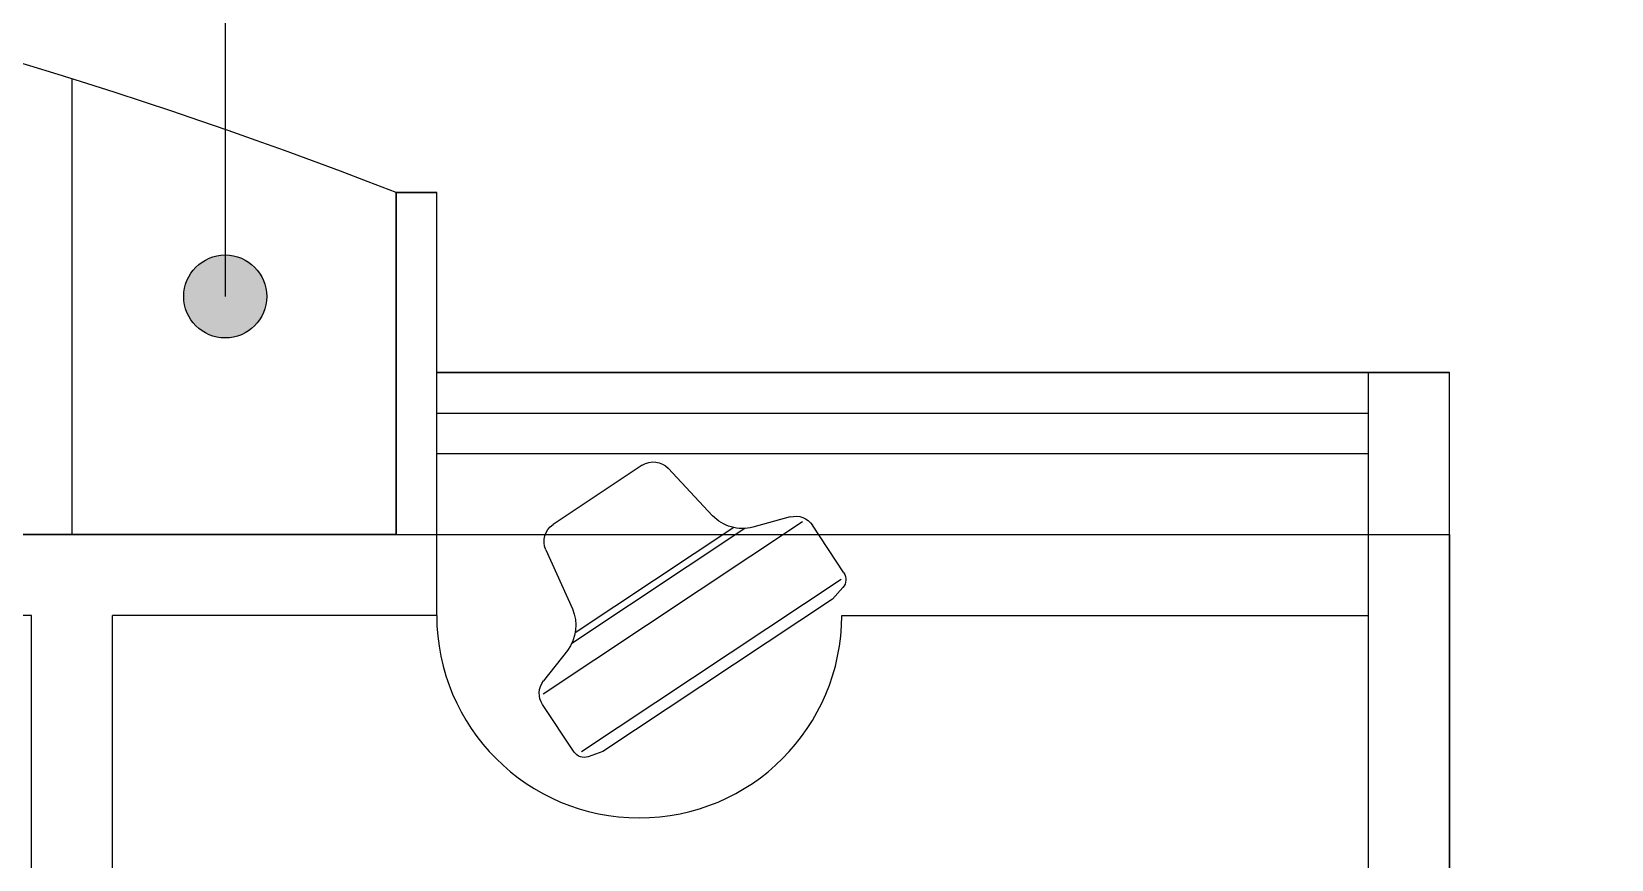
# Model space of a CAD drawing. Header units: millimetres. Extents: x 1143 to 39838, y 578 to 35727.
# Drawn here: x 28889 to 32789, y 27637 to 29681 of the extents above; entities that cross this region are included whole.
import ezdxf

# ---------------------------------------------------------------- set-up
doc = ezdxf.new("R2010")
doc.units = ezdxf.units.MM
for name, color, linetype in [('3', 7, 'Continuous'), ('4', 7, 'Continuous'), ('AXIS', 3, 'Continuous'), ('JJ', 8, 'Continuous'), ('PUB_WINDW', 7, 'Continuous'), ('WALL', 255, 'Continuous'), ('WINDOW', 2, 'Continuous')]:
    doc.layers.add(name, color=color, linetype=linetype)
doc.styles.add('DIM_FONT', font='SIMPLEX', dxfattribs={"width": 0.8})
doc.styles.get("Standard").update_dxf_attribs({"font": 'arial.ttf'})

# ---------------------------------------------------------------- blocks, each defined once
blk = doc.blocks.new('A$C3F760557')
at = {"layer": '4'}
for p, q in [((267.8, 535), (532.2, 535)), ((192.1, 335.1), (218.5, 493.2)), ((581.5, 493.2), (607.9, 335.1)), ((165.1, 281.8), (634.9, 281.8)), ((34.2, 226.4), (125.1, 256.7)), ((143.5, 265), (656.5, 265)), ((674.9, 256.7), (765.8, 226.4)), ((15.3, 199.6), (784.7, 199.6)), ((0, 38.4), (0, 179)), ((800, 38.4), (800, 179)), ((15.3, 28.4), (784.7, 28.4)), ((22.7, 9.3), (60, 0)), ((60, 0), (740, 0)), ((740, 0), (777.3, 9.3))]:
    blk.add_line(p, q, dxfattribs=at)
for centre, radius, start, end in [((267.8, 485), 50, 90, 170.5377), ((532.2, 485), 50, 9.4623, 90), ((93.5, 351.6), 100, 288.4349, 350.5377), ((706.5, 351.6), 100, 189.4623, 251.5651), ((50, 179), 50, 108.4349, 180), ((750, 179), 50, 0, 71.5651), ((30, 38.4), 30, 180, 255.9638), ((770, 38.4), 30, 284.0362, 0)]:
    blk.add_arc(centre, radius, start, end, dxfattribs=at)
blk = doc.blocks.new('1T4F81聚福元')
at = {"layer": 'AXIS'}
blk.add_hatch(color=256, dxfattribs=at).paths.add_polyline_path([(4075.3, -412.2, 1), (4280.4, -412.2, 1)])
blk.add_line((4600, -155.7), (4600, -155.7))
at = {"layer": '3'}
for p, q in [((3799.6, 125.5), (3799.6, -1000)), ((5700, -1200), (7000, -1200)), ((7000, -1800), (7000, -1200))]:
    blk.add_line(p, q, dxfattribs=at)
for centre, radius, start, end in [((47.9, -11834.2), 12534.3, 68.70508, 90.22077), ((5200, -1200), 500, 180, 0)]:
    blk.add_arc(centre, radius, start, end, dxfattribs=at)
at = {"layer": 'AXIS'}
blk.add_lwpolyline([(6880.3, 1505.4), (4177.9, 1505.4), (4177.9, -412.2)], dxfattribs=at)
blk.add_circle((4177.9, -412.2), 102.5, dxfattribs=at)
at = {"layer": 'WALL'}
for p, q in [((4600, -155.7), (4700, -155.7)), ((4600, -1000), (4600, -155.7)), ((4700, -1200), (4700, -155.7)), ((7000, -5000), (7000, -600)), ((7000, -600), (7200, -600)), ((7200, -5000), (7200, -600)), ((4600, -1000), (3050, -1000)), ((3700, -1200), (3050, -1200)), ((3700, -6100), (3700, -1200)), ((4700, -1200), (3900, -1200)), ((3900, -5900), (3900, -1200))]:
    blk.add_line(p, q, dxfattribs=at)
at = {"layer": 'WINDOW'}
for points in [[(3410.1, -10300), (4900, -10300), (4900, -10700), (7600, -10700), (7600, -9600), (7200, -9600), (7200, -600), (4700, -600), (4700, -155.7), (4600, -155.7), (4600, -1000), (0, -1000)], [(4700, -600), (7000, -600)], [(4700, -700), (7000, -700)], [(4700, -800), (7000, -800)]]:
    blk.add_lwpolyline(points, dxfattribs=at)
blk.add_lwpolyline([(-100, -4400), (-200, -4400), (-200, 800), (0, 800), (0, -1000), (7200, -1000), (7200, -10200), (7200, -10300), (1326, -10300), (1326, -11600), (-1616, -11600), (-1616, -9600), (-2816, -9600), (-2816, -7600), (-2816, -7500), (-100, -7500)], close=True, dxfattribs=at)
at = {"layer": 'JJ', "xscale": -1, "rotation": 33.61565752963929}
blk.add_blockref('A$C3F760557', (5726.7, -1126.3), dxfattribs=at)
at = {"style": 'DIM_FONT', "oblique": -180, "text_generation_flag": 4, "width": 0.8, "flags": 9}
for tag, p, rotation in [('XSIZE', (1326.3, -15051.1), 135), ('YSIZE', (1326.3, -15051.1), 135), ('XSIZE', (3900.1, -18100), 45), ('YSIZE', (3900.1, -18100), 45)]:
    blk.add_attdef(tag, p, '', height=0.5, rotation=rotation, dxfattribs=at)
at = {"layer": 'JJ', "oblique": -180, "text_generation_flag": 4, "width": 0.8, "flags": 9}
for p in [(1764.7, -14093.6), (2339, -19893.8)]:
    blk.add_attdef('XSIZE', p, '', height=0.441, dxfattribs=at)
blk.add_attdef('XSIZE', (-13521.8, -18540), '', height=0.441, rotation=90, dxfattribs=at)

msp = doc.modelspace()

# ---------------------------------------------------------------- block references
at = {"layer": 'PUB_WINDW'}
msp.add_blockref('1T4F81聚福元', (25189.3, 29439.1), dxfattribs=at)

doc.saveas('drawing.dxf')
